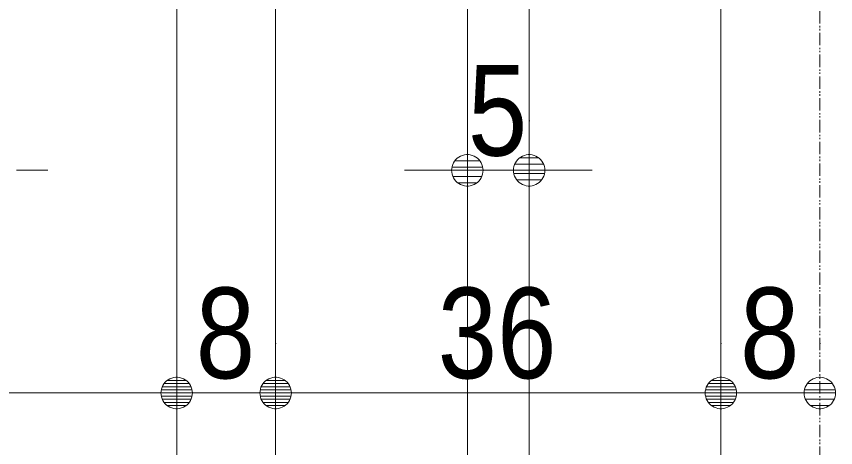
# Model space of a CAD drawing. Units: millimetres, scale not verified. Extents: x -6062 to 6062, y -3045 to 3045.
# Drawn here: x 1225.9 to 1557, y 448.2 to 622.5 of the extents above; entities that cross this region are included whole.
import ezdxf
from ezdxf.enums import TextEntityAlignment as Align

# ---------------------------------------------------------------- set-up
doc = ezdxf.new("R2010")
doc.units = ezdxf.units.MM
doc.header["$LTSCALE"] = 20
doc.linetypes.add('DOUBLE_CHAIN1', pattern=[8.8, 5, -1, 0.6, -0.6, 0.6, -1])
for name, color, linetype, lineweight in [('0-1_3一般', 7, 'Continuous', 9), ('0-2_2寸法-1', 7, 'Continuous', 9), ('0-3_0', 7, 'Continuous', 9)]:
    doc.layers.add(name, color=color, linetype=linetype, lineweight=lineweight)
doc.styles.add('ＭＳ Ｐゴシック', font='')
doc.styles.get('ＭＳ Ｐゴシック').set_extended_font_data('MS PGothic')

# ---------------------------------------------------------------- blocks, each defined once
blk = doc.blocks.new('グループ-32')
at = {"layer": '0-1_3一般'}
for p, q in [((63913.7, 13704.9), (63913.7, -35100)), ((64413.7, -35100), (64413.7, 13704.9))]:
    blk.add_line(p, q, dxfattribs=at)
blk.add_lwpolyline([(65963.7, 16304.9), (65963.7, -37700), (62363.7, -37700), (62363.7, 16304.9)], close=True, dxfattribs=at)
blk = doc.blocks.new('グループ-34')
at = {"layer": '0-1_3一般'}
blk.add_line((61563.7, 16304.9), (61563.7, -37700), dxfattribs=at)
blk = doc.blocks.new('グループ-114')
at = {"layer": '0-1_3一般', "linetype": 'DOUBLE_CHAIN1'}
blk.add_line((66763.7, -39000), (66763.7, 20804.9), dxfattribs=at)
blk = doc.blocks.new('グループ-115')
at = {"layer": '0-1_3一般'}
for name in ['グループ-114', 'グループ-34', 'グループ-32']:
    blk.add_blockref(name, (0, 0), dxfattribs=at)
blk = doc.blocks.new('グループ-116')
at = {"layer": '0-1_3一般'}
blk.add_blockref('グループ-115', (0, 0), dxfattribs=at)
blk = doc.blocks.new('_Dot')
at = {"layer": '0-3_0'}
for p, q in [((7.99, 6), (-7.99, 6)), ((-10, 0), (-20, 0)), ((9.78, 2), (-9.78, 2)), ((9.16, -3.98), (-9.16, -3.98)), ((6, -7.98), (-6, -7.98))]:
    blk.add_line(p, q, dxfattribs=at)
for points in [[(10, 0), (9.92, 1.25), (9.69, 2.49), (9.3, 3.68), (8.76, 4.82), (8.09, 5.88), (7.29, 6.85), (6.37, 7.71), (5.36, 8.44), (4.26, 9.05), (3.09, 9.51), (1.87, 9.82), (0.63, 9.98), (-0.63, 9.98), (-1.87, 9.82), (-3.09, 9.51), (-4.26, 9.05), (-5.36, 8.44), (-6.37, 7.71), (-7.29, 6.85), (-8.09, 5.88), (-8.76, 4.82), (-9.3, 3.68), (-9.69, 2.49), (-9.92, 1.25), (-10, 0), (0, 0)], [(-10, 0), (-9.92, -1.25), (-9.69, -2.49), (-9.3, -3.68), (-8.76, -4.82), (-8.09, -5.88), (-7.29, -6.85), (-6.37, -7.71), (-5.36, -8.44), (-4.26, -9.05), (-3.09, -9.51), (-1.87, -9.82), (-0.63, -9.98), (0.63, -9.98), (1.87, -9.82), (3.09, -9.51), (4.26, -9.05), (5.36, -8.44), (6.37, -7.71), (7.29, -6.85), (8.09, -5.88), (8.76, -4.82), (9.3, -3.68), (9.69, -2.49), (9.92, -1.25), (10, 0), (0, 0)]]:
    blk.add_lwpolyline(points, close=True, dxfattribs=at)

msp = doc.modelspace()

# ---------------------------------------------------------------- linework, layer by layer
at = {"layer": '0-2_2寸法-1'}
for p, q in [((1408.18, 580.25), (1408.38, 580.25)), ((1433.18, 580.25), (1433.38, 580.25)), ((1225.9, 560.25), (1238.61, 560.25)), ((1395.47, 560.25), (1382.76, 560.25)), ((1433.18, 560.25), (1408.18, 560.25)), ((1445.9, 560.25), (1458.61, 560.25)), ((1290.68, 490.25), (1290.88, 490.25)), ((1290.68, 490.25), (1290.88, 490.25)), ((1330.68, 490.25), (1330.88, 490.25)), ((1330.68, 490.25), (1330.88, 490.25)), ((1510.68, 490.25), (1510.88, 490.25)), ((1510.68, 490.25), (1510.88, 490.25)), ((1550.68, 490.25), (1550.88, 490.25)), ((1277.97, 470.25), (1123.4, 470.25)), ((1303.4, 470.25), (1317.97, 470.25)), ((1497.97, 470.25), (1343.4, 470.25)), ((1523.4, 470.25), (1537.97, 470.25))]:
    msp.add_line(p, q, dxfattribs=at)

# ---------------------------------------------------------------- block references
at = {"layer": '0-1_3一般', "xscale": 0.05, "yscale": 0.05}
msp.add_blockref('グループ-116', (-1787.5, 0), dxfattribs=at)
at = {"layer": '0-2_2寸法-1', "xscale": 0.6356201, "yscale": 0.6356201}
for p in [(1408.18, 560.25), (1290.68, 470.25), (1330.68, 470.25), (1510.68, 470.25), (1550.68, 470.25)]:
    msp.add_blockref('_Dot', p, dxfattribs=at)
at = {"layer": '0-2_2寸法-1', "xscale": 0.6356201, "yscale": 0.6356201, "rotation": 180}
for p in [(1433.18, 560.25), (1290.68, 470.25), (1330.68, 470.25), (1510.68, 470.25)]:
    msp.add_blockref('_Dot', p, dxfattribs=at)

# ---------------------------------------------------------------- texts
at = {"layer": '0-2_2寸法-1', "style": 'ＭＳ Ｐゴシック', "width": 0.9}
for s, p in [('5', (1408.39, 555.19)), ('8', (1298.39, 465.19)), ('36', (1396.19, 465.19)), ('8', (1518.39, 465.19))]:
    msp.add_text(s, height=36.66, dxfattribs=at).set_placement(p, align=Align.BOTTOM_LEFT)

doc.saveas('drawing.dxf')
